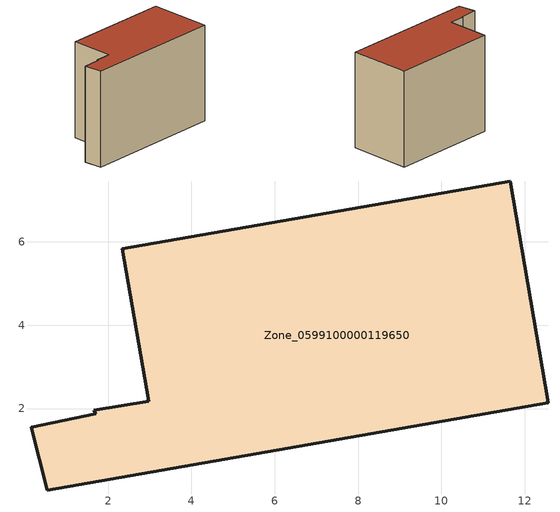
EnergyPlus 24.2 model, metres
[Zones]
Zone_0599100000119650
 floor ground (C_G): 2.97,2.18 2.34,5.83 11.65,7.46 12.57,2.14 0.54,0.04 0.15,1.55 1.7,1.88 1.66,1.96 z0
 wall outside (C_F): 12.57,2.14 11.65,7.46 2.34,5.83 2.97,2.18 1.66,1.96 1.7,1.88 0.15,1.55 0.54,0.04 12.57,2.14 z0:8.41
 roof outside (C_R): 1.66,1.96 1.7,1.88 0.15,1.55 0.54,0.04 12.57,2.14 11.65,7.46 2.34,5.83 2.97,2.18 z8.41
[BUILDING]
Pand.0599100000119650: North Axis=0; Terrain=City; Loads Convergence Tolerance Value=0.04; Temperature Convergence Tolerance Value=0.4; Solar Distribution=FullExterior; Maximum Number of Warmup Days=25; Minimum Number of Warmup Days=1
[Site:Location]
Rotterdam.The.Hague.AP_ZH_NLD Design_Conditions: Latitude=51.96; Longitude=4.45; Time Zone=1; Elevation=-4.5
[SITE:GROUNDTEMPERATURE:BUILDINGSURFACE]
18, 18, 18, 18, 18, 18, 18, 18, 18, 18, 18, 18
[MATERIAL] Thermal Absorptance=0.9; Solar Absorptance=0.7; Visible Absorptance=0.7
Name | Roughness | Thickness | Conductivity | Density | Specific Heat
G.TI.1975-1991 | MediumSmooth | 0.15 | 0.288461 | 540 | 1210
F.TI.1975-1991 | Rough | 0.3 | 0.230769 | 1920 | 840
R.TI.1975-1991 | MediumRough | 0.2 | 0.153846 | 1500 | 1000
[CONSTRUCTION]
C_G: G.TI.1975-1991
C_F: F.TI.1975-1991
C_R: R.TI.1975-1991
[ZONE]
Zone_0599100000119650: Type=1; Multiplier=1; Ceiling Height=Autocalculate; Volume=Autocalculate; Floor Area=autocalculate; Part of Total Floor Area=Yes
[ZONEINFILTRATION:DESIGNFLOWRATE]
Infil_Zone_0599100000119650: Zone or ZoneList or Space or SpaceList=Zone_0599100000119650; Schedule=AlwaysOn; Design Flow Rate Calculation Method=Flow/Area; Flow Rate per Floor Area=0.003; Constant Term Coefficient=1; Temperature Term Coefficient=0; Velocity Term Coefficient=0; Velocity Squared Term Coefficient=0
[HVACTEMPLATE:ZONE:IDEALLOADSAIRSYSTEM]
Zone_0599100000119650: Maximum Heating Supply Air Temperature=50; Minimum Cooling Supply Air Temperature=13; Maximum Heating Supply Air Humidity Ratio=0.0156; Minimum Cooling Supply Air Humidity Ratio=0.0077; Heating Limit=NoLimit; Cooling Limit=NoLimit; Dehumidification Control Type=ConstantSensibleHeatRatio; Cooling Sensible Heat Ratio=0.7; Dehumidification Setpoint=60; Humidification Control Type=None; Humidification Setpoint=30; Outdoor Air Method=None; Outdoor Air Flow Rate per Person=0.00944; Outdoor Air Flow Rate per Zone Floor Area=0; Outdoor Air Flow Rate per Zone=0; Demand Controlled Ventilation Type=None; Outdoor Air Economizer Type=NoEconomizer; Heat Recovery Type=None; Sensible Heat Recovery Effectiveness=0.7; Latent Heat Recovery Effectiveness=0.65
[ZONECONTROL:THERMOSTAT]
ThermostatControl_Zone_0599100000119650: Zone or ZoneList=Zone_0599100000119650; Control Type Schedule=DualSetpointControlType; Control 1=Thermostat_Zone_0599100000119650; Temperature Difference Between Cutout And Setpoint=0
[THERMOSTATSETPOINT:DUALSETPOINT]
Thermostat_Zone_0599100000119650: Heating Setpoint Temperature Schedule=HeatingSetpoint_Zone_0599100000119650; Cooling Setpoint Temperature Schedule=CoolingSetpoint_Zone_0599100000119650
[SCHEDULE:COMPACT]
HeatingSetpoint_Zone_0599100000119650: Through: 12/31, For: AllDays, Until: 24:00, 21
CoolingSetpoint_Zone_0599100000119650: Through: 12/31, For: AllDays, Until: 24:00, 24
DualSetpointControlType: Through: 12/31, For: AllDays, Until: 24:00, 4
AlwaysOn: Through: 12/31, For: AllDays, Until: 24:00, 1
